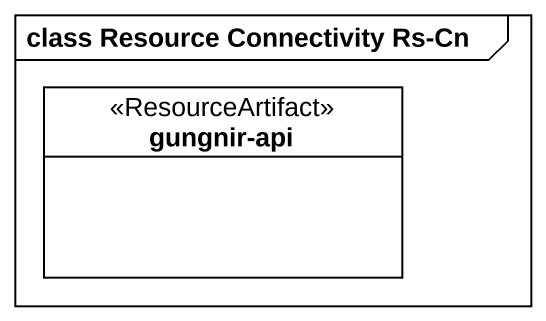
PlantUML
@startuml
mainframe class Resource Connectivity Rs-Cn
hide circle
hide empty members
class "gungnir-api" as gungnir_api <<ResourceArtifact>>
@enduml
